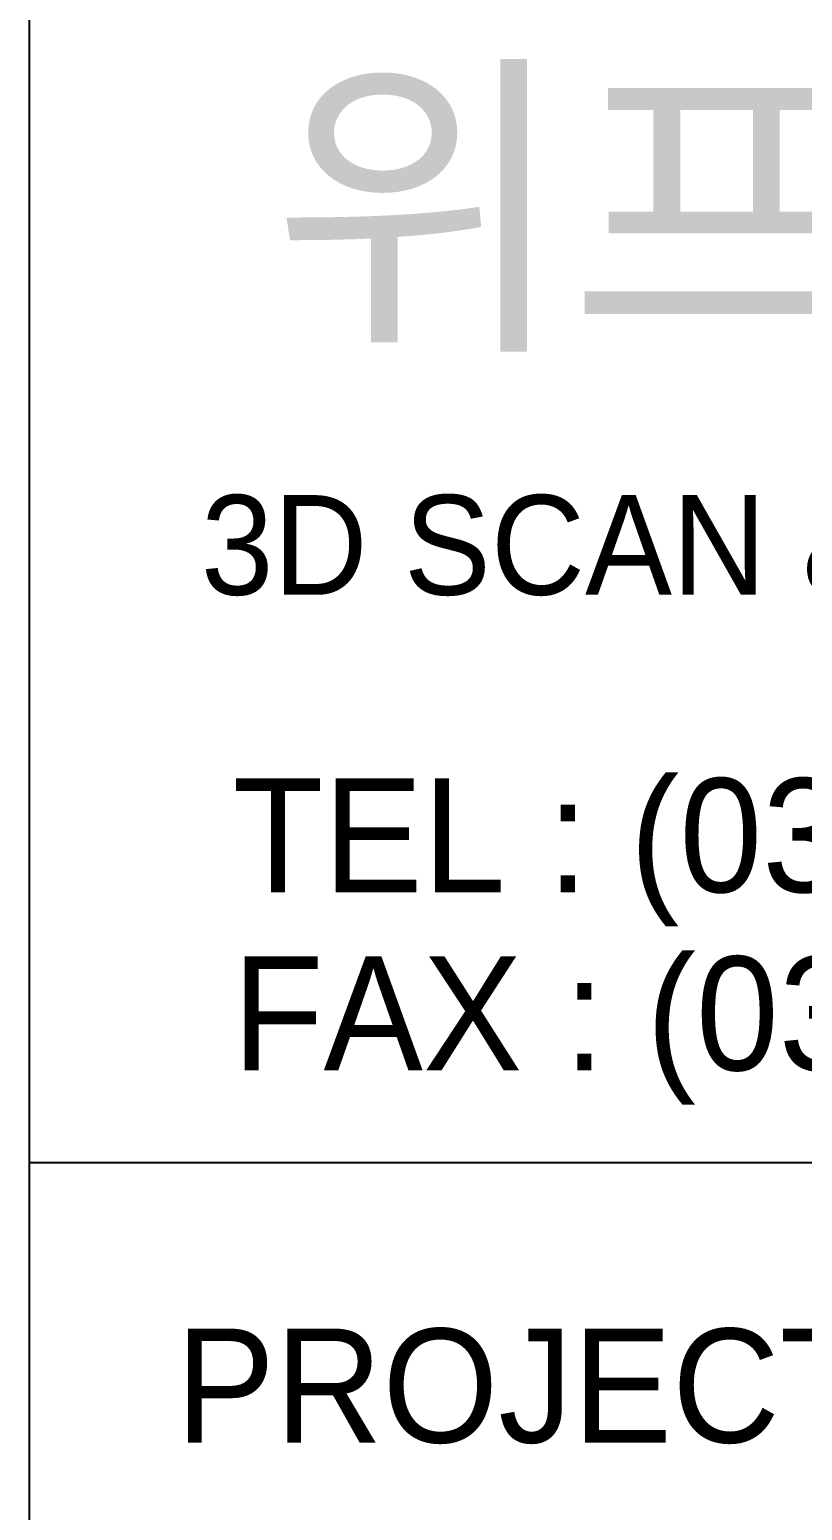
# Model space of a CAD drawing. Header units: millimetres. Extents: x -396231 to 224016, y 0 to 56679.
# Drawn here: x 38312 to 40255, y 49313 to 53034 of the extents above; entities that cross this region are included whole.
import ezdxf

# ---------------------------------------------------------------- set-up
doc = ezdxf.new("R2010")
doc.units = ezdxf.units.MM
doc.layers.add('WIPCO', color=3, linetype='Continuous', lineweight=9)
doc.styles.add('WIPCO', font='')
doc.styles.get('WIPCO').set_extended_font_data('Dotum')

msp = doc.modelspace()

# ---------------------------------------------------------------- linework, layer by layer
at = {"layer": 'WIPCO', "color": 3, "lineweight": -3}
for points in [[(38311.7, 600), (38311.7, 56078.6)], [(38311.7, 50186.5), (43416.3, 50186.5)]]:
    msp.add_lwpolyline(points, dxfattribs=at)

# ---------------------------------------------------------------- texts
at = {"layer": 'WIPCO', "color": 3, "lineweight": -3, "style": 'WIPCO'}
for s, height, p in [('위프코(주)', 596.36, (38918.6, 52288)), ('3D SCAN & SOLUTIONS', 250.668, (38742.5, 51613.3)), ('TEL : (031) 719-6077', 286.253, (38822.1, 50866)), ('FAX : (031) 719-6079', 286.253, (38822.1, 50418.3)), ('PROJECT NAME.', 286.253, (38678.9, 49482.9))]:
    msp.add_text(s, height=height, dxfattribs=at).set_placement(p)

doc.saveas('drawing.dxf')
